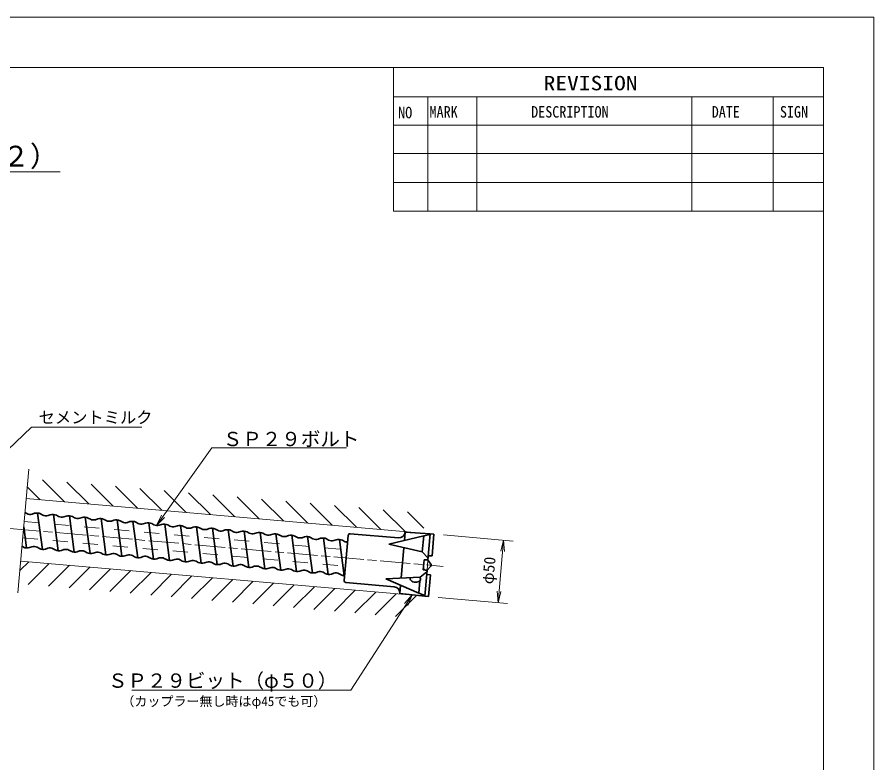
# Model space of a CAD drawing. Units: millimetres at full size, sheet at 1:2; details may follow other scales. Extents: x 5095 to 6775, y -2577 to -1389.
# Drawn here: x 6092 to 6775, y -1983 to -1389 of the extents above; entities that cross this region are included whole.
import ezdxf
from ezdxf.enums import TextEntityAlignment as Align

# ---------------------------------------------------------------- set-up
doc = ezdxf.new("R2010")
doc.units = ezdxf.units.MM
doc.header["$LTSCALE"] = 2
doc.linetypes.add('CHAIN', pattern=[18.5, 12, -1.5, 3.5, -1.5])
doc.linetypes.add('DASHED_SPACED', pattern=[12, 6, -6])
for name, color, linetype, lineweight in [('1外形線', 7, 'Continuous', 35), ('2細い実線', 3, 'Continuous', 20), ('3隠れ線', 2, 'DASHED_SPACED', 13), ('4中心線', 1, 'CHAIN', 15), ('6寸法線', 4, 'Continuous', 13), ('外形線', 7, 'Continuous', 35), ('枠', 7, 'Continuous', 13), ('細い実線', 3, 'Continuous', 20), ('隠れ線', 2, 'DASHED_SPACED', 13)]:
    doc.layers.add(name, color=color, linetype=linetype, lineweight=lineweight)
doc.layers.add('文字', color=7, linetype='Continuous')
doc.styles.add('ＭＳ ゴシック', font='')
doc.styles.get('ＭＳ ゴシック').set_extended_font_data('MS Gothic')

# ---------------------------------------------------------------- blocks, each defined once
blk = doc.blocks.new('open_arrow')
at = {"color": 0, "linetype": 'Continuous', "lineweight": -2}
blk.add_lwpolyline([(7.5, 1.25), (0, 0), (7.5, -1.25)], dxfattribs=at)

msp = doc.modelspace()

# ---------------------------------------------------------------- hatches: boundary and pattern name
at = {"layer": '細い実線'}
h = msp.add_hatch(dxfattribs=at)
h.set_pattern_fill('USER', color=256, style=0, pattern_type=2)
h.set_pattern_definition([(135, (1285.262, -854.842), (-8.83883, -8.83883), [])])
h.paths.add_polyline_path([(6415.946, -1800.313), (6417.329, -1784.511), (6101.088, -1756.868), (6099.706, -1772.67)])
h = msp.add_hatch(dxfattribs=at)
h.set_pattern_fill('USER', color=256, style=0, pattern_type=2)
h.set_pattern_definition([(45, (1286.57, -839.899), (-8.83883, 8.83883), [])])
h.paths.add_polyline_path([(6095.348, -1822.48), (6093.778, -1840.432), (6410.018, -1868.075), (6411.588, -1850.13), (6411.554, -1850.12)])

# ---------------------------------------------------------------- linework, layer by layer
at = {"layer": '1外形線'}
for p, q in [((6100.218, -1784.767), (6098.722, -1783.912)), ((6100.218, -1784.767), (6098.722, -1783.912)), ((6100.218, -1784.767), (6098.722, -1783.912)), ((6100.218, -1784.767), (6098.722, -1783.912)), ((6106.263, -1784.477), (6104.43, -1785.136)), ((6106.263, -1784.477), (6104.43, -1785.136)), ((6106.263, -1784.477), (6104.43, -1785.136)), ((6108.793, -1784.247), (6112.635, -1813.192)), ((6112.869, -1785.874), (6111.178, -1784.907)), ((6112.869, -1785.874), (6111.178, -1784.907)), ((6112.869, -1785.874), (6111.178, -1784.907)), ((6112.869, -1785.874), (6111.178, -1784.907)), ((6118.915, -1785.584), (6117.082, -1786.242)), ((6118.915, -1785.584), (6117.082, -1786.242)), ((6118.915, -1785.584), (6117.082, -1786.242)), ((6121.445, -1785.354), (6125.287, -1814.299)), ((6125.521, -1786.981), (6123.83, -1786.014)), ((6125.521, -1786.981), (6123.83, -1786.014)), ((6125.521, -1786.981), (6123.83, -1786.014)), ((6125.521, -1786.981), (6123.83, -1786.014)), ((6131.567, -1786.691), (6129.734, -1787.349)), ((6131.567, -1786.691), (6129.734, -1787.349)), ((6131.567, -1786.691), (6129.734, -1787.349)), ((6134.097, -1786.461), (6137.939, -1815.406)), ((6138.173, -1788.088), (6136.482, -1787.121)), ((6138.173, -1788.088), (6136.482, -1787.121)), ((6138.173, -1788.088), (6136.482, -1787.121)), ((6138.173, -1788.088), (6136.482, -1787.121)), ((6146.749, -1787.568), (6150.591, -1816.513)), ((6144.219, -1787.797), (6142.385, -1788.456)), ((6144.219, -1787.797), (6142.385, -1788.456)), ((6144.219, -1787.797), (6142.385, -1788.456)), ((6150.824, -1789.195), (6149.133, -1788.227)), ((6150.824, -1789.195), (6149.133, -1788.227)), ((6150.824, -1789.195), (6149.133, -1788.227)), ((6150.824, -1789.195), (6149.133, -1788.227)), ((6156.87, -1788.904), (6155.037, -1789.563)), ((6156.87, -1788.904), (6155.037, -1789.563)), ((6156.87, -1788.904), (6155.037, -1789.563)), ((6159.4, -1788.675), (6163.242, -1817.62)), ((6163.476, -1790.301), (6161.785, -1789.334)), ((6163.476, -1790.301), (6161.785, -1789.334)), ((6163.476, -1790.301), (6161.785, -1789.334)), ((6163.476, -1790.301), (6161.785, -1789.334)), ((6169.522, -1790.011), (6167.689, -1790.67)), ((6169.522, -1790.011), (6167.689, -1790.67)), ((6169.522, -1790.011), (6167.689, -1790.67)), ((6172.052, -1789.782), (6175.894, -1818.727)), ((6176.128, -1791.408), (6174.437, -1790.441)), ((6176.128, -1791.408), (6174.437, -1790.441)), ((6176.128, -1791.408), (6174.437, -1790.441)), ((6176.128, -1791.408), (6174.437, -1790.441)), ((6182.174, -1791.118), (6180.34, -1791.777)), ((6182.174, -1791.118), (6180.34, -1791.777)), ((6182.174, -1791.118), (6180.34, -1791.777)), ((6184.704, -1790.889), (6188.546, -1819.834)), ((6188.78, -1792.515), (6187.089, -1791.548)), ((6188.78, -1792.515), (6187.089, -1791.548)), ((6188.78, -1792.515), (6187.089, -1791.548)), ((6188.78, -1792.515), (6187.089, -1791.548)), ((6194.825, -1792.225), (6192.992, -1792.884)), ((6194.825, -1792.225), (6192.992, -1792.884)), ((6194.825, -1792.225), (6192.992, -1792.884)), ((6197.356, -1791.996), (6201.197, -1820.94)), ((6201.431, -1793.622), (6199.74, -1792.655)), ((6201.431, -1793.622), (6199.74, -1792.655)), ((6201.431, -1793.622), (6199.74, -1792.655)), ((6207.477, -1793.332), (6205.644, -1793.991)), ((6207.477, -1793.332), (6205.644, -1793.991)), ((6210.007, -1793.103), (6213.849, -1822.047)), ((6214.083, -1794.729), (6212.392, -1793.762)), ((6220.129, -1794.439), (6218.296, -1795.098)), ((6222.659, -1794.209), (6226.501, -1823.154)), ((6097.738, -1795.166), (6099.984, -1812.085)), ((6226.735, -1795.836), (6225.044, -1794.869)), ((6232.781, -1795.546), (6230.947, -1796.204)), ((6235.311, -1795.316), (6239.153, -1824.261)), ((6239.386, -1796.943), (6237.695, -1795.976)), ((6245.432, -1796.653), (6243.599, -1797.311)), ((6247.962, -1796.423), (6251.804, -1825.368)), ((6252.038, -1798.05), (6250.347, -1797.082)), ((6258.084, -1797.759), (6256.251, -1798.418)), ((6260.614, -1797.53), (6264.456, -1826.475)), ((6264.69, -1799.157), (6262.999, -1798.189)), ((6270.736, -1798.866), (6268.902, -1799.525)), ((6273.266, -1798.637), (6277.108, -1827.582)), ((6277.342, -1800.263), (6275.651, -1799.296)), ((6283.387, -1799.973), (6281.554, -1800.632)), ((6285.918, -1799.744), (6289.759, -1828.689)), ((6289.993, -1801.37), (6288.302, -1800.403)), ((6296.039, -1801.08), (6294.206, -1801.739)), ((6298.569, -1800.851), (6302.411, -1829.796)), ((6302.645, -1802.477), (6300.954, -1801.51)), ((6308.691, -1802.187), (6306.858, -1802.846)), ((6308.691, -1802.187), (6307.782, -1802.441)), ((6311.221, -1801.958), (6315.063, -1830.902)), ((6315.297, -1803.584), (6313.606, -1802.617)), ((6321.343, -1803.294), (6319.509, -1803.953)), ((6323.839, -1803.061), (6327.681, -1832.006)), ((6327.948, -1804.691), (6326.257, -1803.724)), ((6333.994, -1804.401), (6332.161, -1805.059)), ((6336.491, -1804.168), (6340.333, -1833.113)), ((6340.6, -1805.798), (6338.909, -1804.831)), ((6346.646, -1805.508), (6344.813, -1806.166)), ((6349.142, -1805.275), (6352.984, -1834.22)), ((6353.252, -1806.905), (6351.561, -1805.938)), ((6097.532, -1811.42), (6096.374, -1810.758)), ((6104.28, -1811.192), (6102.447, -1811.85)), ((6110.184, -1812.527), (6108.493, -1811.56)), ((6116.932, -1812.298), (6115.099, -1812.957)), ((6122.836, -1813.634), (6121.145, -1812.667)), ((6129.583, -1813.405), (6127.75, -1814.064)), ((6135.487, -1814.741), (6133.796, -1813.774)), ((6142.235, -1814.512), (6140.402, -1815.171)), ((6148.139, -1815.848), (6146.448, -1814.881)), ((6154.887, -1815.619), (6153.054, -1816.278)), ((6160.791, -1816.955), (6159.1, -1815.988)), ((6167.538, -1816.726), (6165.705, -1817.385)), ((6167.538, -1816.726), (6165.705, -1817.385)), ((6173.442, -1818.062), (6171.751, -1817.094)), ((6173.442, -1818.062), (6171.751, -1817.094)), ((6180.19, -1817.833), (6178.357, -1818.492)), ((6180.19, -1817.833), (6178.357, -1818.492)), ((6186.094, -1819.168), (6184.403, -1818.201)), ((6186.094, -1819.168), (6184.403, -1818.201)), ((6192.842, -1818.94), (6191.009, -1819.598)), ((6192.842, -1818.94), (6191.009, -1819.598)), ((6192.842, -1818.94), (6191.009, -1819.598)), ((6198.746, -1820.275), (6197.055, -1819.308)), ((6198.746, -1820.275), (6197.055, -1819.308)), ((6205.493, -1820.047), (6203.66, -1820.705)), ((6211.397, -1821.382), (6209.706, -1820.415)), ((6218.145, -1821.153), (6216.312, -1821.812)), ((6224.049, -1822.489), (6222.358, -1821.522)), ((6230.797, -1822.26), (6228.964, -1822.919)), ((6236.701, -1823.596), (6235.01, -1822.629)), ((6243.449, -1823.367), (6241.616, -1824.026)), ((6249.352, -1824.703), (6247.661, -1823.736)), ((6256.1, -1824.474), (6254.267, -1825.133)), ((6262.004, -1825.81), (6260.313, -1824.843)), ((6268.752, -1825.581), (6266.919, -1826.24)), ((6274.656, -1826.917), (6272.965, -1825.949)), ((6281.404, -1826.688), (6279.571, -1827.347)), ((6287.308, -1828.023), (6285.617, -1827.056)), ((6294.055, -1827.795), (6292.222, -1828.453)), ((6294.055, -1827.795), (6292.222, -1828.453)), ((6299.959, -1829.13), (6298.268, -1828.163)), ((6306.707, -1828.902), (6304.874, -1829.56)), ((6304.937, -1829.543), (6306.707, -1828.902)), ((6312.611, -1830.237), (6310.92, -1829.27)), ((6312.611, -1830.237), (6310.92, -1829.27)), ((6319.359, -1830.009), (6317.526, -1830.667)), ((6325.263, -1831.344), (6323.572, -1830.377)), ((6332.011, -1831.115), (6330.178, -1831.774)), ((6337.914, -1832.451), (6336.223, -1831.484)), ((6344.662, -1832.222), (6342.829, -1832.881)), ((6350.566, -1833.558), (6348.875, -1832.591))]:
    msp.add_line(p, q, dxfattribs=at)
for centre, radius, start, end in [((6102.813, -1779.358), 6, 244.36789, 285.63395), ((6102.813, -1779.358), 6, 244.36789, 285.63395), ((6102.813, -1779.358), 6, 244.36789, 285.63395), ((6108.15, -1791.218), 7, 64.36613, 105.63387), ((6108.15, -1791.218), 7, 64.36613, 105.63387), ((6108.15, -1791.218), 7, 64.36613, 105.63387), ((6115.465, -1780.464), 6, 244.36789, 285.63395), ((6115.465, -1780.464), 6, 244.36789, 285.63395), ((6115.465, -1780.464), 6, 244.36789, 285.63395), ((6120.802, -1792.325), 7, 64.36613, 105.63387), ((6120.802, -1792.325), 7, 64.36613, 105.63387), ((6120.802, -1792.325), 7, 64.36613, 105.63387), ((6128.117, -1781.571), 6, 244.36789, 285.63395), ((6128.117, -1781.571), 6, 244.36789, 285.63395), ((6128.117, -1781.571), 6, 244.36789, 285.63395), ((6133.453, -1793.432), 7, 64.36613, 105.63387), ((6133.453, -1793.432), 7, 64.36613, 105.63387), ((6133.453, -1793.432), 7, 64.36613, 105.63387), ((6146.105, -1794.538), 7, 64.36613, 105.63387), ((6146.105, -1794.538), 7, 64.36613, 105.63387), ((6146.105, -1794.538), 7, 64.36613, 105.63387), ((6140.768, -1782.678), 6, 244.36789, 285.63395), ((6140.768, -1782.678), 6, 244.36789, 285.63395), ((6140.768, -1782.678), 6, 244.36789, 285.63395), ((6153.42, -1783.785), 6, 244.36789, 285.63395), ((6153.42, -1783.785), 6, 244.36789, 285.63395), ((6153.42, -1783.785), 6, 244.36789, 285.63395), ((6158.757, -1795.645), 7, 64.36613, 105.63387), ((6158.757, -1795.645), 7, 64.36613, 105.63387), ((6158.757, -1795.645), 7, 64.36613, 105.63387), ((6166.072, -1784.892), 6, 244.36789, 285.63395), ((6166.072, -1784.892), 6, 244.36789, 285.63395), ((6166.072, -1784.892), 6, 244.36789, 285.63395), ((6171.408, -1796.752), 7, 64.36613, 105.63387), ((6171.408, -1796.752), 7, 64.36613, 105.63387), ((6171.408, -1796.752), 7, 64.36613, 105.63387), ((6178.724, -1785.999), 6, 244.36789, 285.63395), ((6178.724, -1785.999), 6, 244.36789, 285.63395), ((6178.724, -1785.999), 6, 244.36789, 285.63395), ((6184.06, -1797.859), 7, 64.36613, 105.63387), ((6184.06, -1797.859), 7, 64.36613, 105.63387), ((6184.06, -1797.859), 7, 64.36613, 105.63387), ((6191.375, -1787.106), 6, 244.36789, 285.63395), ((6191.375, -1787.106), 6, 244.36789, 285.63395), ((6191.375, -1787.106), 6, 244.36789, 285.63395), ((6196.712, -1798.966), 7, 64.36613, 105.63387), ((6196.712, -1798.966), 7, 64.36613, 105.63387), ((6196.712, -1798.966), 7, 64.36613, 105.63387), ((6204.027, -1788.213), 6, 244.36789, 285.63395), ((6204.027, -1788.213), 6, 244.36789, 285.63395), ((6209.364, -1800.073), 7, 64.36613, 105.63387), ((6222.015, -1801.18), 7, 64.36613, 105.63387), ((6216.679, -1789.32), 6, 244.36789, 285.63395), ((6229.33, -1790.426), 6, 244.36789, 285.63395), ((6234.667, -1802.287), 7, 64.36613, 105.63387), ((6241.982, -1791.533), 6, 244.36789, 285.63395), ((6247.319, -1803.394), 7, 64.36613, 105.63387), ((6254.634, -1792.64), 6, 244.36789, 285.63395), ((6259.971, -1804.5), 7, 64.36613, 105.63387), ((6267.286, -1793.747), 6, 244.36789, 285.63395), ((6272.622, -1805.607), 7, 64.36613, 105.63387), ((6279.937, -1794.854), 6, 244.36789, 285.63395), ((6285.274, -1806.714), 7, 64.36613, 105.63387), ((6297.926, -1807.821), 7, 64.36613, 105.63387), ((6292.589, -1795.961), 6, 244.36789, 285.63395), ((6305.241, -1797.068), 6, 244.36789, 285.63395), ((6310.577, -1808.928), 7, 64.36613, 105.63387), ((6317.892, -1798.175), 6, 244.36789, 285.63395), ((6323.229, -1810.035), 7, 64.36613, 105.63387), ((6330.544, -1799.281), 6, 244.36605, 285.63395), ((6335.881, -1811.142), 7, 64.36613, 105.63387), ((6343.196, -1800.388), 6, 244.36743, 285.63395), ((6348.532, -1812.249), 7, 64.36613, 105.63387), ((6355.847, -1801.495), 6, 244.36554, 268.06637), ((6100.561, -1805.109), 7, 244.36613, 285.63387), ((6105.897, -1816.97), 6, 64.36605, 105.6363), ((6113.212, -1806.216), 7, 244.36613, 285.63387), ((6118.549, -1818.076), 6, 64.36605, 105.6363), ((6125.864, -1807.323), 7, 244.36613, 285.63387), ((6131.201, -1819.183), 6, 64.36605, 105.6363), ((6138.516, -1808.43), 7, 244.36613, 285.63387), ((6143.852, -1820.29), 6, 64.36605, 105.6363), ((6151.167, -1809.537), 7, 244.36613, 285.63387), ((6156.504, -1821.397), 6, 64.36605, 105.6363), ((6163.819, -1810.644), 7, 244.36613, 285.63387), ((6163.819, -1810.644), 7, 244.36613, 285.63387), ((6163.819, -1810.644), 7, 244.36613, 285.63387), ((6169.155, -1822.504), 6, 64.36605, 105.6363), ((6169.155, -1822.504), 6, 64.36605, 105.6363), ((6169.155, -1822.504), 6, 64.36605, 105.6363), ((6176.471, -1811.751), 7, 244.36613, 285.63387), ((6176.471, -1811.751), 7, 244.36613, 285.63387), ((6176.471, -1811.751), 7, 244.36613, 285.63387), ((6181.807, -1823.611), 6, 64.36605, 105.6363), ((6181.807, -1823.611), 6, 64.36605, 105.6363), ((6181.807, -1823.611), 6, 64.36605, 105.6363), ((6189.122, -1812.857), 7, 244.36613, 285.63387), ((6189.122, -1812.857), 7, 244.36613, 285.63387), ((6189.122, -1812.857), 7, 244.36613, 285.63387), ((6194.459, -1824.718), 6, 64.36605, 105.6363), ((6194.459, -1824.718), 6, 64.36605, 105.6363), ((6194.459, -1824.718), 6, 64.36605, 105.6363), ((6201.774, -1813.964), 7, 244.36613, 285.63387), ((6201.774, -1813.964), 7, 244.36613, 285.63387), ((6207.111, -1825.825), 6, 64.36605, 105.6363), ((6214.426, -1815.071), 7, 244.36613, 285.63387), ((6219.762, -1826.931), 6, 64.36605, 105.6363), ((6227.077, -1816.178), 7, 244.36613, 285.63387), ((6232.414, -1828.038), 6, 64.36605, 105.6363), ((6239.729, -1817.285), 7, 244.36613, 285.63387), ((6245.066, -1829.145), 6, 64.36605, 105.6363), ((6252.381, -1818.392), 7, 244.36613, 285.63387), ((6257.717, -1830.252), 6, 64.36605, 105.6363), ((6265.033, -1819.499), 7, 244.36613, 285.63387), ((6270.369, -1831.359), 6, 64.36605, 105.6363), ((6277.684, -1820.606), 7, 244.36613, 285.63387), ((6283.021, -1832.466), 6, 64.36605, 105.6363), ((6290.336, -1821.712), 7, 244.36613, 285.63387), ((6295.673, -1833.573), 6, 64.36605, 105.6363), ((6302.988, -1822.819), 7, 244.36613, 285.63387), ((6308.324, -1834.68), 6, 64.36605, 105.6363), ((6308.324, -1834.68), 6, 64.36429, 105.63741), ((6315.639, -1823.926), 7, 244.36613, 285.63387), ((6320.976, -1835.786), 6, 64.36605, 105.6363), ((6328.291, -1825.033), 7, 244.36613, 285.63387), ((6333.628, -1836.893), 6, 64.36605, 105.63552), ((6340.943, -1826.14), 7, 244.36613, 285.63387), ((6346.279, -1838), 6, 64.36605, 105.63381), ((6353.594, -1827.247), 7, 244.36613, 267.62799)]:
    msp.add_arc(centre, radius, start, end, dxfattribs=at)
at = {"layer": '2細い実線'}
for p, q in [((6101.742, -1749.392), (6093.124, -1847.899)), ((6099.706, -1772.67), (6424.468, -1801.058)), ((6095.348, -1822.48), (6420.11, -1850.867))]:
    msp.add_line(p, q, dxfattribs=at)
at = {"layer": '3隠れ線'}
for p, q in [((6098.094, -1791.09), (6355.112, -1813.58)), ((6096.961, -1804.041), (6353.98, -1826.528))]:
    msp.add_line(p, q, dxfattribs=at)
at = {"layer": '4中心線'}
msp.add_line((6086.705, -1796.624), (6431.688, -1826.78), dxfattribs=at)
at = {"layer": '6寸法線'}
for p, q in [((6432.059, -1801.721), (6487.464, -1806.564)), ((6479.873, -1805.901), (6475.519, -1855.711)), ((6427.705, -1851.531), (6483.11, -1856.374))]:
    msp.add_line(p, q, dxfattribs=at)
for points in [[(6048.998, -1768.255), (6053.34, -1764.114), (6103.963, -1715.831), (6191.83, -1715.831)], [(6203.504, -1794.19), (6208.719, -1786.855), (6247.427, -1732.406), (6354.827, -1732.406)], [(6407.181, -1849.485), (6402.311, -1857.054), (6358.333, -1925.404), (6183.733, -1925.404)]]:
    msp.add_lwpolyline(points, dxfattribs=at)
at = {"layer": '外形線'}
for p, q in [((6396.095, -1804.096), (6357.611, -1800.736)), ((6401.512, -1799.551), (6400.931, -1806.182)), ((6421.479, -1800.796), (6401.512, -1799.551)), ((6421.479, -1800.796), (6419.649, -1821.716)), ((6424.468, -1801.058), (6421.479, -1800.796)), ((6424.468, -1801.058), (6422.942, -1818.491)), ((6356.116, -1802.105), (6352.979, -1837.968)), ((6416.316, -1802.44), (6388.624, -1809.176)), ((6416.316, -1802.44), (6415.191, -1815.303)), ((6421.426, -1801.406), (6416.316, -1802.44)), ((6415.191, -1815.303), (6388.624, -1809.176)), ((6400.431, -1811.899), (6399.376, -1823.958)), ((6415.191, -1815.303), (6419.78, -1820.222)), ((6416.66, -1821.455), (6415.963, -1829.424)), ((6416.66, -1821.455), (6419.671, -1821.467)), ((6419.649, -1821.716), (6417.656, -1821.542)), ((6419.649, -1821.716), (6422.117, -1825.309)), ((6422.942, -1818.491), (6419.954, -1818.23)), ((6398.321, -1836.017), (6399.376, -1823.958)), ((6418.952, -1829.686), (6422.006, -1826.576)), ((6413.448, -1835.227), (6386.22, -1836.648)), ((6413.415, -1835.603), (6413.448, -1835.227)), ((6413.448, -1835.227), (6418.821, -1831.18)), ((6415.963, -1829.424), (6418.93, -1829.935)), ((6418.952, -1829.686), (6416.959, -1829.512)), ((6418.952, -1829.686), (6417.121, -1850.606)), ((6421.635, -1833.434), (6418.646, -1833.173)), ((6421.635, -1833.434), (6420.11, -1850.867)), ((6392.696, -1842.948), (6354.295, -1839.588)), ((6412.322, -1848.091), (6386.22, -1836.648)), ((6397.241, -1848.365), (6397.821, -1841.734)), ((6412.322, -1848.091), (6413.185, -1838.234)), ((6417.121, -1850.606), (6397.241, -1848.365)), ((6417.175, -1849.996), (6412.322, -1848.091)), ((6420.11, -1850.867), (6417.121, -1850.606))]:
    msp.add_line(p, q, dxfattribs=at)
for centre, radius, start, end in [((6357.611, -1802.236), 1.5, 85, 175), ((6396.531, -1799.115), 5, 265, 355), ((6417.569, -1822.538), 1, 85, 175), ((6417.046, -1828.515), 1, 175, 265), ((6421.293, -1825.875), 1, 315.51384, 34.48643), ((6354.473, -1838.099), 1.5, 175, 265), ((6392.26, -1847.929), 5, 355, 85)]:
    msp.add_arc(centre, radius, start, end, dxfattribs=at)
for major_axis, ratio, start_param, end_param in [((3.943, -0.345), 0.714598, 4.712389, 6.9089501), ((4.329, -0.379), 0.65093, 2.9237833, 4.712389)]:
    msp.add_ellipse((6409.813, -1836.613), major_axis=major_axis, ratio=ratio, start_param=start_param, end_param=end_param, dxfattribs=at)
at = {"layer": '枠'}
for p, q in [((5094.809, -1389.271), (6774.809, -1389.271)), ((6774.809, -1389.271), (6774.809, -2577.271)), ((5134.809, -1429.271), (6734.809, -1429.271)), ((6392.18, -1429.271), (6392.18, -1543.724)), ((6734.809, -1429.271), (6734.809, -2537.271)), ((6392.18, -1452.709), (6734.809, -1452.709)), ((6419.524, -1452.709), (6419.524, -1543.724)), ((6458.587, -1452.709), (6458.587, -1543.724)), ((6629.845, -1452.709), (6629.845, -1543.724)), ((6694.567, -1452.709), (6694.567, -1543.724)), ((6392.18, -1475.365), (6734.809, -1475.365)), ((6392.18, -1498.021), (6734.809, -1498.021)), ((6392.18, -1521.068), (6734.809, -1521.068)), ((6392.18, -1543.724), (6734.809, -1543.724))]:
    msp.add_line(p, q, dxfattribs=at)
at = {"layer": '細い実線'}
msp.add_line((5668.499, -1512.438), (6126.751, -1512.438), dxfattribs=at)
at = {"layer": '隠れ線'}
msp.add_line((6419.649, -1821.716), (6418.952, -1829.686), dxfattribs=at)

# ---------------------------------------------------------------- block references
at = {"layer": '6寸法線', "xscale": 1.2, "yscale": 1.2}
for p, rotation in [((6203.504, -1794.19), 54.6), ((6479.873, -1805.901), 265), ((6407.181, -1849.485), 237.2), ((6475.519, -1855.711), 85)]:
    msp.add_blockref('open_arrow', p, dxfattribs=dict(at, rotation=rotation))

# ---------------------------------------------------------------- texts
at = {"layer": '6寸法線', "style": 'ＭＳ ゴシック'}
for s, height, p in [('セメントミルク', 9.494, (6109.636, -1708.098)), ('ＳＰ２９ボルト', 11.39, (6256.315, -1725.298))]:
    msp.add_text(s, height=height, dxfattribs=at).set_placement(p, align=Align.MIDDLE_LEFT)
msp.add_text('φ50', height=9.114, rotation=85.004, dxfattribs=at).set_placement((6468.132, -1829.97), align=Align.MIDDLE_CENTER)
msp.add_text('ＳＰ２９ビット（φ５０）', height=11.39, dxfattribs=at).set_placement((6347.517, -1917.751), align=Align.MIDDLE_RIGHT)
at = {"layer": '文字', "style": 'ＭＳ ゴシック'}
msp.add_text('ＳＰ２９自穿孔ボルト組み込み図（その２）', height=16.51, dxfattribs=at).set_placement((5674.811, -1513.205), align=Align.BOTTOM_LEFT)
msp.add_text('（カップラー無し時はφ45でも可）', height=7.595, dxfattribs=at).set_placement((6338.755, -1934.234), align=Align.MIDDLE_RIGHT)
at = {"layer": '枠', "style": 'ＭＳ ゴシック'}
for s, height, width, p in [('REVISION', 11.46, 1.2, (6511.766, -1450.999)), ('MARK', 9.164, 0.9, (6420.927, -1472.044)), ('DESCRIPTION', 9.164, 0.9, (6501.857, -1472.044)), ('DATE', 9.164, 0.9, (6645.68, -1472.044)), ('SIGN', 9.164, 0.9, (6699.959, -1472.044)), ('NO', 9.164, 0.9, (6395.946, -1472.63))]:
    msp.add_text(s, height=height, dxfattribs=dict(at, width=width)).set_placement(p, align=Align.BOTTOM_LEFT)

doc.saveas('drawing.dxf')
